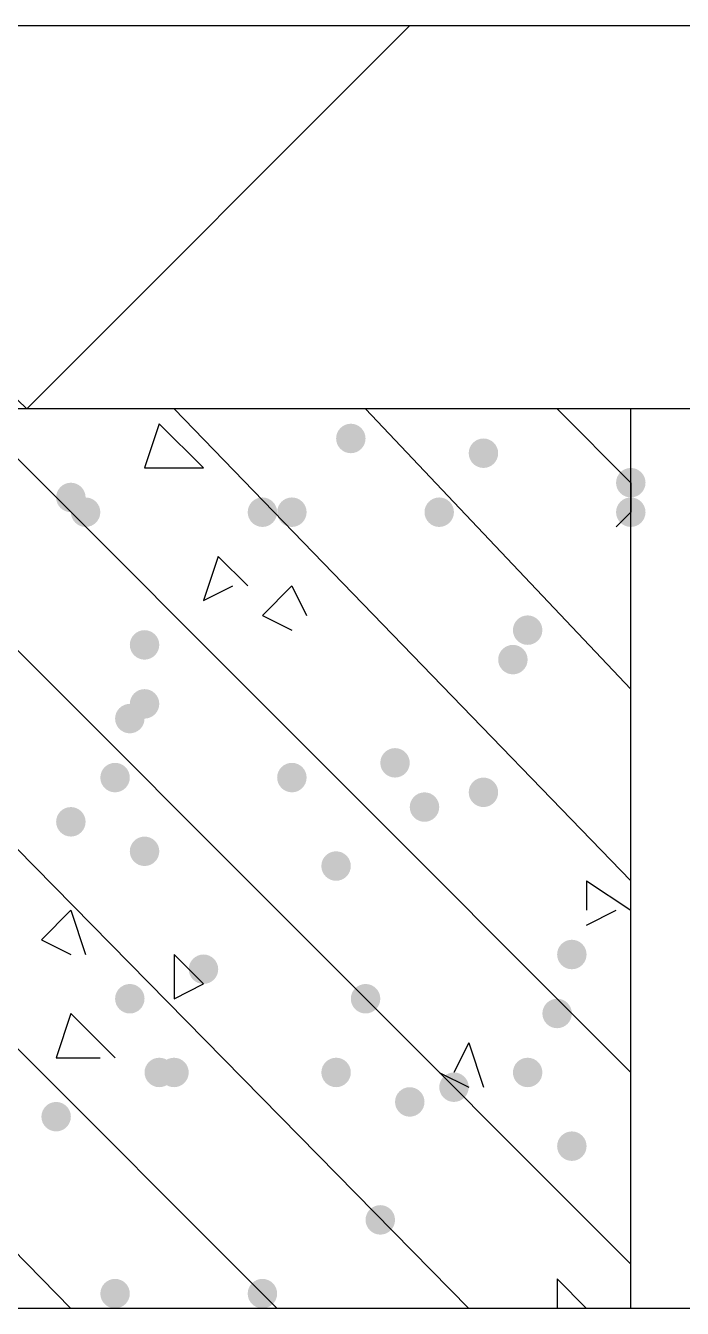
# Model space of a CAD drawing. Header units: inches. Extents: x 11 to 286, y 6 to 196.
# Drawn here: x 109.824 to 111.711, y 51.153 to 54.836 of the extents above; entities that cross this region are included whole.
import ezdxf

# ---------------------------------------------------------------- set-up
doc = ezdxf.new("R2010")
doc.units = ezdxf.units.IN
doc.header["$MEASUREMENT"] = 0
doc.layers.add('PDF_几何图形', color=7, linetype='Continuous')
doc.layers.add('PDF_实体填充', color=7, linetype='Continuous', true_color=0xffffff)

msp = doc.modelspace()

# ---------------------------------------------------------------- hatches: boundary and pattern name
at = {"layer": 'PDF_实体填充', "transparency": 33554559}
h = msp.add_hatch(color=7, dxfattribs=at)
edge = h.paths.add_edge_path(flags=0)
edge.add_spline(control_points=[(110.8004, 53.6504), (110.8004, 53.6272), (110.7814, 53.6081), (110.7581, 53.6081)], knot_values=[0, 0, 0, 0, 1, 1, 1, 1], degree=3, periodic=0)
edge.add_spline(control_points=[(110.7581, 53.6081), (110.7348, 53.6081), (110.7158, 53.6272), (110.7158, 53.6504)], knot_values=[0, 0, 0, 0, 1, 1, 1, 1], degree=3, periodic=0)
edge.add_line((110.7158, 53.6504), (110.7158, 53.6504))
edge.add_spline(control_points=[(110.7158, 53.6504), (110.7158, 53.6737), (110.7348, 53.6928), (110.7581, 53.6928)], knot_values=[0, 0, 0, 0, 1, 1, 1, 1], degree=3, periodic=0)
edge.add_spline(control_points=[(110.7581, 53.6928), (110.7814, 53.6928), (110.8004, 53.6737), (110.8004, 53.6504)], knot_values=[0, 0, 0, 0, 1, 1, 1, 1], degree=3, periodic=0)
edge.add_line((110.8004, 53.6504), (110.8004, 53.6504))
edge.add_line((110.8004, 53.6504), (110.8004, 53.6504))
h = msp.add_hatch(color=7, dxfattribs=at)
edge = h.paths.add_edge_path(flags=0)
edge.add_spline(control_points=[(111.1814, 53.6081), (111.1814, 53.5848), (111.1624, 53.5658), (111.1391, 53.5658)], knot_values=[0, 0, 0, 0, 1, 1, 1, 1], degree=3, periodic=0)
edge.add_spline(control_points=[(111.1391, 53.5658), (111.1158, 53.5658), (111.0968, 53.5848), (111.0968, 53.6081)], knot_values=[0, 0, 0, 0, 1, 1, 1, 1], degree=3, periodic=0)
edge.add_line((111.0968, 53.6081), (111.0968, 53.6081))
edge.add_spline(control_points=[(111.0968, 53.6081), (111.0968, 53.6314), (111.1158, 53.6504), (111.1391, 53.6504)], knot_values=[0, 0, 0, 0, 1, 1, 1, 1], degree=3, periodic=0)
edge.add_spline(control_points=[(111.1391, 53.6504), (111.1624, 53.6504), (111.1814, 53.6314), (111.1814, 53.6081)], knot_values=[0, 0, 0, 0, 1, 1, 1, 1], degree=3, periodic=0)
edge.add_line((111.1814, 53.6081), (111.1814, 53.6081))
edge.add_line((111.1814, 53.6081), (111.1814, 53.6081))
h = msp.add_hatch(color=7, dxfattribs=at)
edge = h.paths.add_edge_path(flags=0)
edge.add_spline(control_points=[(111.6048, 53.5234), (111.6048, 53.5002), (111.5857, 53.4811), (111.5624, 53.4811)], knot_values=[0, 0, 0, 0, 1, 1, 1, 1], degree=3, periodic=0)
edge.add_spline(control_points=[(111.5624, 53.4811), (111.5392, 53.4811), (111.5201, 53.5002), (111.5201, 53.5234)], knot_values=[0, 0, 0, 0, 1, 1, 1, 1], degree=3, periodic=0)
edge.add_line((111.5201, 53.5234), (111.5201, 53.5234))
edge.add_spline(control_points=[(111.5201, 53.5234), (111.5201, 53.5467), (111.5392, 53.5658), (111.5624, 53.5658)], knot_values=[0, 0, 0, 0, 1, 1, 1, 1], degree=3, periodic=0)
edge.add_spline(control_points=[(111.5624, 53.5658), (111.5857, 53.5658), (111.6048, 53.5467), (111.6048, 53.5234)], knot_values=[0, 0, 0, 0, 1, 1, 1, 1], degree=3, periodic=0)
edge.add_line((111.6048, 53.5234), (111.6048, 53.5234))
edge.add_line((111.6048, 53.5234), (111.6048, 53.5234))
h = msp.add_hatch(color=7, dxfattribs=at)
edge = h.paths.add_edge_path(flags=0)
edge.add_spline(control_points=[(109.9961, 53.4811), (109.9961, 53.4578), (109.9771, 53.4388), (109.9538, 53.4388)], knot_values=[0, 0, 0, 0, 1, 1, 1, 1], degree=3, periodic=0)
edge.add_spline(control_points=[(109.9538, 53.4388), (109.9305, 53.4388), (109.9114, 53.4578), (109.9114, 53.4811)], knot_values=[0, 0, 0, 0, 1, 1, 1, 1], degree=3, periodic=0)
edge.add_line((109.9114, 53.4811), (109.9114, 53.4811))
edge.add_spline(control_points=[(109.9114, 53.4811), (109.9114, 53.5044), (109.9305, 53.5234), (109.9538, 53.5234)], knot_values=[0, 0, 0, 0, 1, 1, 1, 1], degree=3, periodic=0)
edge.add_spline(control_points=[(109.9538, 53.5234), (109.9771, 53.5234), (109.9961, 53.5044), (109.9961, 53.4811)], knot_values=[0, 0, 0, 0, 1, 1, 1, 1], degree=3, periodic=0)
edge.add_line((109.9961, 53.4811), (109.9961, 53.4811))
edge.add_line((109.9961, 53.4811), (109.9961, 53.4811))
h = msp.add_hatch(color=7, dxfattribs=at)
edge = h.paths.add_edge_path(flags=0)
edge.add_spline(control_points=[(110.0384, 53.4388), (110.0384, 53.4155), (110.0194, 53.3964), (109.9961, 53.3964)], knot_values=[0, 0, 0, 0, 1, 1, 1, 1], degree=3, periodic=0)
edge.add_spline(control_points=[(109.9961, 53.3964), (109.9728, 53.3964), (109.9538, 53.4155), (109.9538, 53.4388)], knot_values=[0, 0, 0, 0, 1, 1, 1, 1], degree=3, periodic=0)
edge.add_line((109.9538, 53.4388), (109.9538, 53.4388))
edge.add_spline(control_points=[(109.9538, 53.4388), (109.9538, 53.4621), (109.9728, 53.4811), (109.9961, 53.4811)], knot_values=[0, 0, 0, 0, 1, 1, 1, 1], degree=3, periodic=0)
edge.add_spline(control_points=[(109.9961, 53.4811), (110.0194, 53.4811), (110.0384, 53.4621), (110.0384, 53.4388)], knot_values=[0, 0, 0, 0, 1, 1, 1, 1], degree=3, periodic=0)
edge.add_line((110.0384, 53.4388), (110.0384, 53.4388))
edge.add_line((110.0384, 53.4388), (110.0384, 53.4388))
h = msp.add_hatch(color=7, dxfattribs=at)
edge = h.paths.add_edge_path(flags=0)
edge.add_spline(control_points=[(110.5464, 53.4388), (110.5464, 53.4155), (110.5274, 53.3964), (110.5041, 53.3964)], knot_values=[0, 0, 0, 0, 1, 1, 1, 1], degree=3, periodic=0)
edge.add_spline(control_points=[(110.5041, 53.3964), (110.4808, 53.3964), (110.4618, 53.4155), (110.4618, 53.4388)], knot_values=[0, 0, 0, 0, 1, 1, 1, 1], degree=3, periodic=0)
edge.add_line((110.4618, 53.4388), (110.4618, 53.4388))
edge.add_spline(control_points=[(110.4618, 53.4388), (110.4618, 53.4621), (110.4808, 53.4811), (110.5041, 53.4811)], knot_values=[0, 0, 0, 0, 1, 1, 1, 1], degree=3, periodic=0)
edge.add_spline(control_points=[(110.5041, 53.4811), (110.5274, 53.4811), (110.5464, 53.4621), (110.5464, 53.4388)], knot_values=[0, 0, 0, 0, 1, 1, 1, 1], degree=3, periodic=0)
edge.add_line((110.5464, 53.4388), (110.5464, 53.4388))
edge.add_line((110.5464, 53.4388), (110.5464, 53.4388))
h = msp.add_hatch(color=7, dxfattribs=at)
edge = h.paths.add_edge_path(flags=0)
edge.add_spline(control_points=[(110.6311, 53.4388), (110.6311, 53.4155), (110.6121, 53.3964), (110.5888, 53.3964)], knot_values=[0, 0, 0, 0, 1, 1, 1, 1], degree=3, periodic=0)
edge.add_spline(control_points=[(110.5888, 53.3964), (110.5655, 53.3964), (110.5464, 53.4155), (110.5464, 53.4388)], knot_values=[0, 0, 0, 0, 1, 1, 1, 1], degree=3, periodic=0)
edge.add_line((110.5464, 53.4388), (110.5464, 53.4388))
edge.add_spline(control_points=[(110.5464, 53.4388), (110.5464, 53.4621), (110.5655, 53.4811), (110.5888, 53.4811)], knot_values=[0, 0, 0, 0, 1, 1, 1, 1], degree=3, periodic=0)
edge.add_spline(control_points=[(110.5888, 53.4811), (110.6121, 53.4811), (110.6311, 53.4621), (110.6311, 53.4388)], knot_values=[0, 0, 0, 0, 1, 1, 1, 1], degree=3, periodic=0)
edge.add_line((110.6311, 53.4388), (110.6311, 53.4388))
edge.add_line((110.6311, 53.4388), (110.6311, 53.4388))
h = msp.add_hatch(color=7, dxfattribs=at)
edge = h.paths.add_edge_path(flags=0)
edge.add_spline(control_points=[(111.0544, 53.4388), (111.0544, 53.4155), (111.0354, 53.3964), (111.0121, 53.3964)], knot_values=[0, 0, 0, 0, 1, 1, 1, 1], degree=3, periodic=0)
edge.add_spline(control_points=[(111.0121, 53.3964), (110.9888, 53.3964), (110.9698, 53.4155), (110.9698, 53.4388)], knot_values=[0, 0, 0, 0, 1, 1, 1, 1], degree=3, periodic=0)
edge.add_line((110.9698, 53.4388), (110.9698, 53.4388))
edge.add_spline(control_points=[(110.9698, 53.4388), (110.9698, 53.4621), (110.9888, 53.4811), (111.0121, 53.4811)], knot_values=[0, 0, 0, 0, 1, 1, 1, 1], degree=3, periodic=0)
edge.add_spline(control_points=[(111.0121, 53.4811), (111.0354, 53.4811), (111.0544, 53.4621), (111.0544, 53.4388)], knot_values=[0, 0, 0, 0, 1, 1, 1, 1], degree=3, periodic=0)
edge.add_line((111.0544, 53.4388), (111.0544, 53.4388))
edge.add_line((111.0544, 53.4388), (111.0544, 53.4388))
h = msp.add_hatch(color=7, dxfattribs=at)
edge = h.paths.add_edge_path(flags=0)
edge.add_spline(control_points=[(111.0544, 53.4388), (111.0544, 53.4155), (111.0354, 53.3964), (111.0121, 53.3964)], knot_values=[0, 0, 0, 0, 1, 1, 1, 1], degree=3, periodic=0)
edge.add_spline(control_points=[(111.0121, 53.3964), (110.9888, 53.3964), (110.9698, 53.4155), (110.9698, 53.4388)], knot_values=[0, 0, 0, 0, 1, 1, 1, 1], degree=3, periodic=0)
edge.add_line((110.9698, 53.4388), (110.9698, 53.4388))
edge.add_spline(control_points=[(110.9698, 53.4388), (110.9698, 53.4621), (110.9888, 53.4811), (111.0121, 53.4811)], knot_values=[0, 0, 0, 0, 1, 1, 1, 1], degree=3, periodic=0)
edge.add_spline(control_points=[(111.0121, 53.4811), (111.0354, 53.4811), (111.0544, 53.4621), (111.0544, 53.4388)], knot_values=[0, 0, 0, 0, 1, 1, 1, 1], degree=3, periodic=0)
edge.add_line((111.0544, 53.4388), (111.0544, 53.4388))
edge.add_line((111.0544, 53.4388), (111.0544, 53.4388))
h = msp.add_hatch(color=7, dxfattribs=at)
edge = h.paths.add_edge_path(flags=0)
edge.add_spline(control_points=[(111.6048, 53.4388), (111.6048, 53.4155), (111.5857, 53.3964), (111.5624, 53.3964)], knot_values=[0, 0, 0, 0, 1, 1, 1, 1], degree=3, periodic=0)
edge.add_spline(control_points=[(111.5624, 53.3964), (111.5392, 53.3964), (111.5201, 53.4155), (111.5201, 53.4388)], knot_values=[0, 0, 0, 0, 1, 1, 1, 1], degree=3, periodic=0)
edge.add_line((111.5201, 53.4388), (111.5201, 53.4388))
edge.add_spline(control_points=[(111.5201, 53.4388), (111.5201, 53.4621), (111.5392, 53.4811), (111.5624, 53.4811)], knot_values=[0, 0, 0, 0, 1, 1, 1, 1], degree=3, periodic=0)
edge.add_spline(control_points=[(111.5624, 53.4811), (111.5857, 53.4811), (111.6048, 53.4621), (111.6048, 53.4388)], knot_values=[0, 0, 0, 0, 1, 1, 1, 1], degree=3, periodic=0)
edge.add_line((111.6048, 53.4388), (111.6048, 53.4388))
edge.add_line((111.6048, 53.4388), (111.6048, 53.4388))
h = msp.add_hatch(color=7, dxfattribs=at)
edge = h.paths.add_edge_path(flags=0)
edge.add_spline(control_points=[(111.3084, 53.1001), (111.3084, 53.0768), (111.2894, 53.0578), (111.2661, 53.0578)], knot_values=[0, 0, 0, 0, 1, 1, 1, 1], degree=3, periodic=0)
edge.add_spline(control_points=[(111.2661, 53.0578), (111.2428, 53.0578), (111.2238, 53.0768), (111.2238, 53.1001)], knot_values=[0, 0, 0, 0, 1, 1, 1, 1], degree=3, periodic=0)
edge.add_line((111.2238, 53.1001), (111.2238, 53.1001))
edge.add_spline(control_points=[(111.2238, 53.1001), (111.2238, 53.1234), (111.2428, 53.1424), (111.2661, 53.1424)], knot_values=[0, 0, 0, 0, 1, 1, 1, 1], degree=3, periodic=0)
edge.add_spline(control_points=[(111.2661, 53.1424), (111.2894, 53.1424), (111.3084, 53.1234), (111.3084, 53.1001)], knot_values=[0, 0, 0, 0, 1, 1, 1, 1], degree=3, periodic=0)
edge.add_line((111.3084, 53.1001), (111.3084, 53.1001))
edge.add_line((111.3084, 53.1001), (111.3084, 53.1001))
h = msp.add_hatch(color=7, dxfattribs=at)
edge = h.paths.add_edge_path(flags=0)
edge.add_spline(control_points=[(110.2078, 53.0578), (110.2078, 53.0345), (110.1887, 53.0154), (110.1654, 53.0154)], knot_values=[0, 0, 0, 0, 1, 1, 1, 1], degree=3, periodic=0)
edge.add_spline(control_points=[(110.1654, 53.0154), (110.1422, 53.0154), (110.1231, 53.0345), (110.1231, 53.0578)], knot_values=[0, 0, 0, 0, 1, 1, 1, 1], degree=3, periodic=0)
edge.add_line((110.1231, 53.0578), (110.1231, 53.0578))
edge.add_spline(control_points=[(110.1231, 53.0578), (110.1231, 53.0811), (110.1422, 53.1001), (110.1654, 53.1001)], knot_values=[0, 0, 0, 0, 1, 1, 1, 1], degree=3, periodic=0)
edge.add_spline(control_points=[(110.1654, 53.1001), (110.1887, 53.1001), (110.2078, 53.0811), (110.2078, 53.0578)], knot_values=[0, 0, 0, 0, 1, 1, 1, 1], degree=3, periodic=0)
edge.add_line((110.2078, 53.0578), (110.2078, 53.0578))
edge.add_line((110.2078, 53.0578), (110.2078, 53.0578))
h = msp.add_hatch(color=7, dxfattribs=at)
edge = h.paths.add_edge_path(flags=0)
edge.add_spline(control_points=[(111.2661, 53.0154), (111.2661, 52.9922), (111.2471, 52.9731), (111.2238, 52.9731)], knot_values=[0, 0, 0, 0, 1, 1, 1, 1], degree=3, periodic=0)
edge.add_spline(control_points=[(111.2238, 52.9731), (111.2005, 52.9731), (111.1814, 52.9922), (111.1814, 53.0154)], knot_values=[0, 0, 0, 0, 1, 1, 1, 1], degree=3, periodic=0)
edge.add_line((111.1814, 53.0154), (111.1814, 53.0154))
edge.add_spline(control_points=[(111.1814, 53.0154), (111.1814, 53.0387), (111.2005, 53.0578), (111.2238, 53.0578)], knot_values=[0, 0, 0, 0, 1, 1, 1, 1], degree=3, periodic=0)
edge.add_spline(control_points=[(111.2238, 53.0578), (111.2471, 53.0578), (111.2661, 53.0387), (111.2661, 53.0154)], knot_values=[0, 0, 0, 0, 1, 1, 1, 1], degree=3, periodic=0)
edge.add_line((111.2661, 53.0154), (111.2661, 53.0154))
edge.add_line((111.2661, 53.0154), (111.2661, 53.0154))
h = msp.add_hatch(color=7, dxfattribs=at)
edge = h.paths.add_edge_path(flags=0)
edge.add_spline(control_points=[(110.2078, 52.8884), (110.2078, 52.8652), (110.1887, 52.8461), (110.1654, 52.8461)], knot_values=[0, 0, 0, 0, 1, 1, 1, 1], degree=3, periodic=0)
edge.add_spline(control_points=[(110.1654, 52.8461), (110.1422, 52.8461), (110.1231, 52.8652), (110.1231, 52.8884)], knot_values=[0, 0, 0, 0, 1, 1, 1, 1], degree=3, periodic=0)
edge.add_line((110.1231, 52.8884), (110.1231, 52.8884))
edge.add_spline(control_points=[(110.1231, 52.8884), (110.1231, 52.9117), (110.1422, 52.9308), (110.1654, 52.9308)], knot_values=[0, 0, 0, 0, 1, 1, 1, 1], degree=3, periodic=0)
edge.add_spline(control_points=[(110.1654, 52.9308), (110.1887, 52.9308), (110.2078, 52.9117), (110.2078, 52.8884)], knot_values=[0, 0, 0, 0, 1, 1, 1, 1], degree=3, periodic=0)
edge.add_line((110.2078, 52.8884), (110.2078, 52.8884))
edge.add_line((110.2078, 52.8884), (110.2078, 52.8884))
h = msp.add_hatch(color=7, dxfattribs=at)
edge = h.paths.add_edge_path(flags=0)
edge.add_spline(control_points=[(110.1654, 52.8461), (110.1654, 52.8228), (110.1464, 52.8038), (110.1231, 52.8038)], knot_values=[0, 0, 0, 0, 1, 1, 1, 1], degree=3, periodic=0)
edge.add_spline(control_points=[(110.1231, 52.8038), (110.0998, 52.8038), (110.0808, 52.8228), (110.0808, 52.8461)], knot_values=[0, 0, 0, 0, 1, 1, 1, 1], degree=3, periodic=0)
edge.add_line((110.0808, 52.8461), (110.0808, 52.8461))
edge.add_spline(control_points=[(110.0808, 52.8461), (110.0808, 52.8694), (110.0998, 52.8884), (110.1231, 52.8884)], knot_values=[0, 0, 0, 0, 1, 1, 1, 1], degree=3, periodic=0)
edge.add_spline(control_points=[(110.1231, 52.8884), (110.1464, 52.8884), (110.1654, 52.8694), (110.1654, 52.8461)], knot_values=[0, 0, 0, 0, 1, 1, 1, 1], degree=3, periodic=0)
edge.add_line((110.1654, 52.8461), (110.1654, 52.8461))
edge.add_line((110.1654, 52.8461), (110.1654, 52.8461))
h = msp.add_hatch(color=7, dxfattribs=at)
edge = h.paths.add_edge_path(flags=0)
edge.add_spline(control_points=[(110.9274, 52.7191), (110.9274, 52.6958), (110.9084, 52.6768), (110.8851, 52.6768)], knot_values=[0, 0, 0, 0, 1, 1, 1, 1], degree=3, periodic=0)
edge.add_spline(control_points=[(110.8851, 52.6768), (110.8618, 52.6768), (110.8428, 52.6958), (110.8428, 52.7191)], knot_values=[0, 0, 0, 0, 1, 1, 1, 1], degree=3, periodic=0)
edge.add_line((110.8428, 52.7191), (110.8428, 52.7191))
edge.add_spline(control_points=[(110.8428, 52.7191), (110.8428, 52.7424), (110.8618, 52.7614), (110.8851, 52.7614)], knot_values=[0, 0, 0, 0, 1, 1, 1, 1], degree=3, periodic=0)
edge.add_spline(control_points=[(110.8851, 52.7614), (110.9084, 52.7614), (110.9274, 52.7424), (110.9274, 52.7191)], knot_values=[0, 0, 0, 0, 1, 1, 1, 1], degree=3, periodic=0)
edge.add_line((110.9274, 52.7191), (110.9274, 52.7191))
edge.add_line((110.9274, 52.7191), (110.9274, 52.7191))
h = msp.add_hatch(color=7, dxfattribs=at)
edge = h.paths.add_edge_path(flags=0)
edge.add_spline(control_points=[(110.1231, 52.6768), (110.1231, 52.6535), (110.1041, 52.6344), (110.0808, 52.6344)], knot_values=[0, 0, 0, 0, 1, 1, 1, 1], degree=3, periodic=0)
edge.add_spline(control_points=[(110.0808, 52.6344), (110.0575, 52.6344), (110.0384, 52.6535), (110.0384, 52.6768)], knot_values=[0, 0, 0, 0, 1, 1, 1, 1], degree=3, periodic=0)
edge.add_line((110.0384, 52.6768), (110.0384, 52.6768))
edge.add_spline(control_points=[(110.0384, 52.6768), (110.0384, 52.7001), (110.0575, 52.7191), (110.0808, 52.7191)], knot_values=[0, 0, 0, 0, 1, 1, 1, 1], degree=3, periodic=0)
edge.add_spline(control_points=[(110.0808, 52.7191), (110.1041, 52.7191), (110.1231, 52.7001), (110.1231, 52.6768)], knot_values=[0, 0, 0, 0, 1, 1, 1, 1], degree=3, periodic=0)
edge.add_line((110.1231, 52.6768), (110.1231, 52.6768))
edge.add_line((110.1231, 52.6768), (110.1231, 52.6768))
h = msp.add_hatch(color=7, dxfattribs=at)
edge = h.paths.add_edge_path(flags=0)
edge.add_spline(control_points=[(110.6311, 52.6768), (110.6311, 52.6535), (110.6121, 52.6344), (110.5888, 52.6344)], knot_values=[0, 0, 0, 0, 1, 1, 1, 1], degree=3, periodic=0)
edge.add_spline(control_points=[(110.5888, 52.6344), (110.5655, 52.6344), (110.5464, 52.6535), (110.5464, 52.6768)], knot_values=[0, 0, 0, 0, 1, 1, 1, 1], degree=3, periodic=0)
edge.add_line((110.5464, 52.6768), (110.5464, 52.6768))
edge.add_spline(control_points=[(110.5464, 52.6768), (110.5464, 52.7001), (110.5655, 52.7191), (110.5888, 52.7191)], knot_values=[0, 0, 0, 0, 1, 1, 1, 1], degree=3, periodic=0)
edge.add_spline(control_points=[(110.5888, 52.7191), (110.6121, 52.7191), (110.6311, 52.7001), (110.6311, 52.6768)], knot_values=[0, 0, 0, 0, 1, 1, 1, 1], degree=3, periodic=0)
edge.add_line((110.6311, 52.6768), (110.6311, 52.6768))
edge.add_line((110.6311, 52.6768), (110.6311, 52.6768))
h = msp.add_hatch(color=7, dxfattribs=at)
edge = h.paths.add_edge_path(flags=0)
edge.add_spline(control_points=[(111.1814, 52.6344), (111.1814, 52.6112), (111.1624, 52.5921), (111.1391, 52.5921)], knot_values=[0, 0, 0, 0, 1, 1, 1, 1], degree=3, periodic=0)
edge.add_spline(control_points=[(111.1391, 52.5921), (111.1158, 52.5921), (111.0968, 52.6112), (111.0968, 52.6344)], knot_values=[0, 0, 0, 0, 1, 1, 1, 1], degree=3, periodic=0)
edge.add_line((111.0968, 52.6344), (111.0968, 52.6344))
edge.add_spline(control_points=[(111.0968, 52.6344), (111.0968, 52.6577), (111.1158, 52.6768), (111.1391, 52.6768)], knot_values=[0, 0, 0, 0, 1, 1, 1, 1], degree=3, periodic=0)
edge.add_spline(control_points=[(111.1391, 52.6768), (111.1624, 52.6768), (111.1814, 52.6577), (111.1814, 52.6344)], knot_values=[0, 0, 0, 0, 1, 1, 1, 1], degree=3, periodic=0)
edge.add_line((111.1814, 52.6344), (111.1814, 52.6344))
edge.add_line((111.1814, 52.6344), (111.1814, 52.6344))
h = msp.add_hatch(color=7, dxfattribs=at)
edge = h.paths.add_edge_path(flags=0)
edge.add_spline(control_points=[(111.0121, 52.5921), (111.0121, 52.5688), (110.9931, 52.5498), (110.9698, 52.5498)], knot_values=[0, 0, 0, 0, 1, 1, 1, 1], degree=3, periodic=0)
edge.add_spline(control_points=[(110.9698, 52.5498), (110.9465, 52.5498), (110.9274, 52.5688), (110.9274, 52.5921)], knot_values=[0, 0, 0, 0, 1, 1, 1, 1], degree=3, periodic=0)
edge.add_line((110.9274, 52.5921), (110.9274, 52.5921))
edge.add_spline(control_points=[(110.9274, 52.5921), (110.9274, 52.6154), (110.9465, 52.6344), (110.9698, 52.6344)], knot_values=[0, 0, 0, 0, 1, 1, 1, 1], degree=3, periodic=0)
edge.add_spline(control_points=[(110.9698, 52.6344), (110.9931, 52.6344), (111.0121, 52.6154), (111.0121, 52.5921)], knot_values=[0, 0, 0, 0, 1, 1, 1, 1], degree=3, periodic=0)
edge.add_line((111.0121, 52.5921), (111.0121, 52.5921))
edge.add_line((111.0121, 52.5921), (111.0121, 52.5921))
h = msp.add_hatch(color=7, dxfattribs=at)
edge = h.paths.add_edge_path(flags=0)
edge.add_spline(control_points=[(109.9961, 52.5498), (109.9961, 52.5265), (109.9771, 52.5074), (109.9538, 52.5074)], knot_values=[0, 0, 0, 0, 1, 1, 1, 1], degree=3, periodic=0)
edge.add_spline(control_points=[(109.9538, 52.5074), (109.9305, 52.5074), (109.9114, 52.5265), (109.9114, 52.5498)], knot_values=[0, 0, 0, 0, 1, 1, 1, 1], degree=3, periodic=0)
edge.add_line((109.9114, 52.5498), (109.9114, 52.5498))
edge.add_spline(control_points=[(109.9114, 52.5498), (109.9114, 52.5731), (109.9305, 52.5921), (109.9538, 52.5921)], knot_values=[0, 0, 0, 0, 1, 1, 1, 1], degree=3, periodic=0)
edge.add_spline(control_points=[(109.9538, 52.5921), (109.9771, 52.5921), (109.9961, 52.5731), (109.9961, 52.5498)], knot_values=[0, 0, 0, 0, 1, 1, 1, 1], degree=3, periodic=0)
edge.add_line((109.9961, 52.5498), (109.9961, 52.5498))
edge.add_line((109.9961, 52.5498), (109.9961, 52.5498))
h = msp.add_hatch(color=7, dxfattribs=at)
edge = h.paths.add_edge_path(flags=0)
edge.add_spline(control_points=[(110.2078, 52.4651), (110.2078, 52.4418), (110.1887, 52.4228), (110.1654, 52.4228)], knot_values=[0, 0, 0, 0, 1, 1, 1, 1], degree=3, periodic=0)
edge.add_spline(control_points=[(110.1654, 52.4228), (110.1422, 52.4228), (110.1231, 52.4418), (110.1231, 52.4651)], knot_values=[0, 0, 0, 0, 1, 1, 1, 1], degree=3, periodic=0)
edge.add_line((110.1231, 52.4651), (110.1231, 52.4651))
edge.add_spline(control_points=[(110.1231, 52.4651), (110.1231, 52.4884), (110.1422, 52.5074), (110.1654, 52.5074)], knot_values=[0, 0, 0, 0, 1, 1, 1, 1], degree=3, periodic=0)
edge.add_spline(control_points=[(110.1654, 52.5074), (110.1887, 52.5074), (110.2078, 52.4884), (110.2078, 52.4651)], knot_values=[0, 0, 0, 0, 1, 1, 1, 1], degree=3, periodic=0)
edge.add_line((110.2078, 52.4651), (110.2078, 52.4651))
edge.add_line((110.2078, 52.4651), (110.2078, 52.4651))
h = msp.add_hatch(color=7, dxfattribs=at)
edge = h.paths.add_edge_path(flags=0)
edge.add_spline(control_points=[(110.7581, 52.4228), (110.7581, 52.3995), (110.7391, 52.3804), (110.7158, 52.3804)], knot_values=[0, 0, 0, 0, 1, 1, 1, 1], degree=3, periodic=0)
edge.add_spline(control_points=[(110.7158, 52.3804), (110.6925, 52.3804), (110.6734, 52.3995), (110.6734, 52.4228)], knot_values=[0, 0, 0, 0, 1, 1, 1, 1], degree=3, periodic=0)
edge.add_line((110.6734, 52.4228), (110.6734, 52.4228))
edge.add_spline(control_points=[(110.6734, 52.4228), (110.6734, 52.4461), (110.6925, 52.4651), (110.7158, 52.4651)], knot_values=[0, 0, 0, 0, 1, 1, 1, 1], degree=3, periodic=0)
edge.add_spline(control_points=[(110.7158, 52.4651), (110.7391, 52.4651), (110.7581, 52.4461), (110.7581, 52.4228)], knot_values=[0, 0, 0, 0, 1, 1, 1, 1], degree=3, periodic=0)
edge.add_line((110.7581, 52.4228), (110.7581, 52.4228))
edge.add_line((110.7581, 52.4228), (110.7581, 52.4228))
h = msp.add_hatch(color=7, dxfattribs=at)
edge = h.paths.add_edge_path(flags=0)
edge.add_spline(control_points=[(111.4354, 52.1688), (111.4354, 52.1455), (111.4164, 52.1264), (111.3931, 52.1264)], knot_values=[0, 0, 0, 0, 1, 1, 1, 1], degree=3, periodic=0)
edge.add_spline(control_points=[(111.3931, 52.1264), (111.3698, 52.1264), (111.3508, 52.1455), (111.3508, 52.1688)], knot_values=[0, 0, 0, 0, 1, 1, 1, 1], degree=3, periodic=0)
edge.add_line((111.3508, 52.1688), (111.3508, 52.1688))
edge.add_spline(control_points=[(111.3508, 52.1688), (111.3508, 52.1921), (111.3698, 52.2111), (111.3931, 52.2111)], knot_values=[0, 0, 0, 0, 1, 1, 1, 1], degree=3, periodic=0)
edge.add_spline(control_points=[(111.3931, 52.2111), (111.4164, 52.2111), (111.4354, 52.1921), (111.4354, 52.1688)], knot_values=[0, 0, 0, 0, 1, 1, 1, 1], degree=3, periodic=0)
edge.add_line((111.4354, 52.1688), (111.4354, 52.1688))
edge.add_line((111.4354, 52.1688), (111.4354, 52.1688))
h = msp.add_hatch(color=7, dxfattribs=at)
edge = h.paths.add_edge_path(flags=0)
edge.add_spline(control_points=[(110.3771, 52.1264), (110.3771, 52.1032), (110.3581, 52.0841), (110.3348, 52.0841)], knot_values=[0, 0, 0, 0, 1, 1, 1, 1], degree=3, periodic=0)
edge.add_spline(control_points=[(110.3348, 52.0841), (110.3115, 52.0841), (110.2924, 52.1032), (110.2924, 52.1264)], knot_values=[0, 0, 0, 0, 1, 1, 1, 1], degree=3, periodic=0)
edge.add_line((110.2924, 52.1264), (110.2924, 52.1264))
edge.add_spline(control_points=[(110.2924, 52.1264), (110.2924, 52.1497), (110.3115, 52.1688), (110.3348, 52.1688)], knot_values=[0, 0, 0, 0, 1, 1, 1, 1], degree=3, periodic=0)
edge.add_spline(control_points=[(110.3348, 52.1688), (110.3581, 52.1688), (110.3771, 52.1497), (110.3771, 52.1264)], knot_values=[0, 0, 0, 0, 1, 1, 1, 1], degree=3, periodic=0)
edge.add_line((110.3771, 52.1264), (110.3771, 52.1264))
edge.add_line((110.3771, 52.1264), (110.3771, 52.1264))
h = msp.add_hatch(color=7, dxfattribs=at)
edge = h.paths.add_edge_path(flags=0)
edge.add_spline(control_points=[(110.1654, 52.0418), (110.1654, 52.0185), (110.1464, 51.9994), (110.1231, 51.9994)], knot_values=[0, 0, 0, 0, 1, 1, 1, 1], degree=3, periodic=0)
edge.add_spline(control_points=[(110.1231, 51.9994), (110.0998, 51.9994), (110.0808, 52.0185), (110.0808, 52.0418)], knot_values=[0, 0, 0, 0, 1, 1, 1, 1], degree=3, periodic=0)
edge.add_line((110.0808, 52.0418), (110.0808, 52.0418))
edge.add_spline(control_points=[(110.0808, 52.0418), (110.0808, 52.0651), (110.0998, 52.0841), (110.1231, 52.0841)], knot_values=[0, 0, 0, 0, 1, 1, 1, 1], degree=3, periodic=0)
edge.add_spline(control_points=[(110.1231, 52.0841), (110.1464, 52.0841), (110.1654, 52.0651), (110.1654, 52.0418)], knot_values=[0, 0, 0, 0, 1, 1, 1, 1], degree=3, periodic=0)
edge.add_line((110.1654, 52.0418), (110.1654, 52.0418))
edge.add_line((110.1654, 52.0418), (110.1654, 52.0418))
h = msp.add_hatch(color=7, dxfattribs=at)
edge = h.paths.add_edge_path(flags=0)
edge.add_spline(control_points=[(110.8428, 52.0418), (110.8428, 52.0185), (110.8237, 51.9994), (110.8004, 51.9994)], knot_values=[0, 0, 0, 0, 1, 1, 1, 1], degree=3, periodic=0)
edge.add_spline(control_points=[(110.8004, 51.9994), (110.7772, 51.9994), (110.7581, 52.0185), (110.7581, 52.0418)], knot_values=[0, 0, 0, 0, 1, 1, 1, 1], degree=3, periodic=0)
edge.add_line((110.7581, 52.0418), (110.7581, 52.0418))
edge.add_spline(control_points=[(110.7581, 52.0418), (110.7581, 52.0651), (110.7772, 52.0841), (110.8004, 52.0841)], knot_values=[0, 0, 0, 0, 1, 1, 1, 1], degree=3, periodic=0)
edge.add_spline(control_points=[(110.8004, 52.0841), (110.8237, 52.0841), (110.8428, 52.0651), (110.8428, 52.0418)], knot_values=[0, 0, 0, 0, 1, 1, 1, 1], degree=3, periodic=0)
edge.add_line((110.8428, 52.0418), (110.8428, 52.0418))
edge.add_line((110.8428, 52.0418), (110.8428, 52.0418))
h = msp.add_hatch(color=7, dxfattribs=at)
edge = h.paths.add_edge_path(flags=0)
edge.add_spline(control_points=[(111.3931, 51.9994), (111.3931, 51.9762), (111.3741, 51.9571), (111.3508, 51.9571)], knot_values=[0, 0, 0, 0, 1, 1, 1, 1], degree=3, periodic=0)
edge.add_spline(control_points=[(111.3508, 51.9571), (111.3275, 51.9571), (111.3084, 51.9762), (111.3084, 51.9994)], knot_values=[0, 0, 0, 0, 1, 1, 1, 1], degree=3, periodic=0)
edge.add_line((111.3084, 51.9994), (111.3084, 51.9994))
edge.add_spline(control_points=[(111.3084, 51.9994), (111.3084, 52.0227), (111.3275, 52.0418), (111.3508, 52.0418)], knot_values=[0, 0, 0, 0, 1, 1, 1, 1], degree=3, periodic=0)
edge.add_spline(control_points=[(111.3508, 52.0418), (111.3741, 52.0418), (111.3931, 52.0227), (111.3931, 51.9994)], knot_values=[0, 0, 0, 0, 1, 1, 1, 1], degree=3, periodic=0)
edge.add_line((111.3931, 51.9994), (111.3931, 51.9994))
edge.add_line((111.3931, 51.9994), (111.3931, 51.9994))
h = msp.add_hatch(color=7, dxfattribs=at)
edge = h.paths.add_edge_path(flags=0)
edge.add_spline(control_points=[(110.2501, 51.8301), (110.2501, 51.8068), (110.2311, 51.7878), (110.2078, 51.7878)], knot_values=[0, 0, 0, 0, 1, 1, 1, 1], degree=3, periodic=0)
edge.add_spline(control_points=[(110.2078, 51.7878), (110.1845, 51.7878), (110.1654, 51.8068), (110.1654, 51.8301)], knot_values=[0, 0, 0, 0, 1, 1, 1, 1], degree=3, periodic=0)
edge.add_line((110.1654, 51.8301), (110.1654, 51.8301))
edge.add_spline(control_points=[(110.1654, 51.8301), (110.1654, 51.8534), (110.1845, 51.8724), (110.2078, 51.8724)], knot_values=[0, 0, 0, 0, 1, 1, 1, 1], degree=3, periodic=0)
edge.add_spline(control_points=[(110.2078, 51.8724), (110.2311, 51.8724), (110.2501, 51.8534), (110.2501, 51.8301)], knot_values=[0, 0, 0, 0, 1, 1, 1, 1], degree=3, periodic=0)
edge.add_line((110.2501, 51.8301), (110.2501, 51.8301))
edge.add_line((110.2501, 51.8301), (110.2501, 51.8301))
h = msp.add_hatch(color=7, dxfattribs=at)
edge = h.paths.add_edge_path(flags=0)
edge.add_spline(control_points=[(110.2924, 51.8301), (110.2924, 51.8068), (110.2734, 51.7878), (110.2501, 51.7878)], knot_values=[0, 0, 0, 0, 1, 1, 1, 1], degree=3, periodic=0)
edge.add_spline(control_points=[(110.2501, 51.7878), (110.2268, 51.7878), (110.2078, 51.8068), (110.2078, 51.8301)], knot_values=[0, 0, 0, 0, 1, 1, 1, 1], degree=3, periodic=0)
edge.add_line((110.2078, 51.8301), (110.2078, 51.8301))
edge.add_spline(control_points=[(110.2078, 51.8301), (110.2078, 51.8534), (110.2268, 51.8724), (110.2501, 51.8724)], knot_values=[0, 0, 0, 0, 1, 1, 1, 1], degree=3, periodic=0)
edge.add_spline(control_points=[(110.2501, 51.8724), (110.2734, 51.8724), (110.2924, 51.8534), (110.2924, 51.8301)], knot_values=[0, 0, 0, 0, 1, 1, 1, 1], degree=3, periodic=0)
edge.add_line((110.2924, 51.8301), (110.2924, 51.8301))
edge.add_line((110.2924, 51.8301), (110.2924, 51.8301))
h = msp.add_hatch(color=7, dxfattribs=at)
edge = h.paths.add_edge_path(flags=0)
edge.add_spline(control_points=[(110.7581, 51.8301), (110.7581, 51.8068), (110.7391, 51.7878), (110.7158, 51.7878)], knot_values=[0, 0, 0, 0, 1, 1, 1, 1], degree=3, periodic=0)
edge.add_spline(control_points=[(110.7158, 51.7878), (110.6925, 51.7878), (110.6734, 51.8068), (110.6734, 51.8301)], knot_values=[0, 0, 0, 0, 1, 1, 1, 1], degree=3, periodic=0)
edge.add_line((110.6734, 51.8301), (110.6734, 51.8301))
edge.add_spline(control_points=[(110.6734, 51.8301), (110.6734, 51.8534), (110.6925, 51.8724), (110.7158, 51.8724)], knot_values=[0, 0, 0, 0, 1, 1, 1, 1], degree=3, periodic=0)
edge.add_spline(control_points=[(110.7158, 51.8724), (110.7391, 51.8724), (110.7581, 51.8534), (110.7581, 51.8301)], knot_values=[0, 0, 0, 0, 1, 1, 1, 1], degree=3, periodic=0)
edge.add_line((110.7581, 51.8301), (110.7581, 51.8301))
edge.add_line((110.7581, 51.8301), (110.7581, 51.8301))
h = msp.add_hatch(color=7, dxfattribs=at)
edge = h.paths.add_edge_path(flags=0)
edge.add_spline(control_points=[(111.3084, 51.8301), (111.3084, 51.8068), (111.2894, 51.7878), (111.2661, 51.7878)], knot_values=[0, 0, 0, 0, 1, 1, 1, 1], degree=3, periodic=0)
edge.add_spline(control_points=[(111.2661, 51.7878), (111.2428, 51.7878), (111.2238, 51.8068), (111.2238, 51.8301)], knot_values=[0, 0, 0, 0, 1, 1, 1, 1], degree=3, periodic=0)
edge.add_line((111.2238, 51.8301), (111.2238, 51.8301))
edge.add_spline(control_points=[(111.2238, 51.8301), (111.2238, 51.8534), (111.2428, 51.8724), (111.2661, 51.8724)], knot_values=[0, 0, 0, 0, 1, 1, 1, 1], degree=3, periodic=0)
edge.add_spline(control_points=[(111.2661, 51.8724), (111.2894, 51.8724), (111.3084, 51.8534), (111.3084, 51.8301)], knot_values=[0, 0, 0, 0, 1, 1, 1, 1], degree=3, periodic=0)
edge.add_line((111.3084, 51.8301), (111.3084, 51.8301))
edge.add_line((111.3084, 51.8301), (111.3084, 51.8301))
h = msp.add_hatch(color=7, dxfattribs=at)
edge = h.paths.add_edge_path(flags=0)
edge.add_spline(control_points=[(111.0968, 51.7878), (111.0968, 51.7645), (111.0777, 51.7454), (111.0544, 51.7454)], knot_values=[0, 0, 0, 0, 1, 1, 1, 1], degree=3, periodic=0)
edge.add_spline(control_points=[(111.0544, 51.7454), (111.0312, 51.7454), (111.0121, 51.7645), (111.0121, 51.7878)], knot_values=[0, 0, 0, 0, 1, 1, 1, 1], degree=3, periodic=0)
edge.add_line((111.0121, 51.7878), (111.0121, 51.7878))
edge.add_spline(control_points=[(111.0121, 51.7878), (111.0121, 51.8111), (111.0312, 51.8301), (111.0544, 51.8301)], knot_values=[0, 0, 0, 0, 1, 1, 1, 1], degree=3, periodic=0)
edge.add_spline(control_points=[(111.0544, 51.8301), (111.0777, 51.8301), (111.0968, 51.8111), (111.0968, 51.7878)], knot_values=[0, 0, 0, 0, 1, 1, 1, 1], degree=3, periodic=0)
edge.add_line((111.0968, 51.7878), (111.0968, 51.7878))
edge.add_line((111.0968, 51.7878), (111.0968, 51.7878))
h = msp.add_hatch(color=7, dxfattribs=at)
edge = h.paths.add_edge_path(flags=0)
edge.add_spline(control_points=[(110.9698, 51.7454), (110.9698, 51.7222), (110.9507, 51.7031), (110.9274, 51.7031)], knot_values=[0, 0, 0, 0, 1, 1, 1, 1], degree=3, periodic=0)
edge.add_spline(control_points=[(110.9274, 51.7031), (110.9042, 51.7031), (110.8851, 51.7222), (110.8851, 51.7454)], knot_values=[0, 0, 0, 0, 1, 1, 1, 1], degree=3, periodic=0)
edge.add_line((110.8851, 51.7454), (110.8851, 51.7454))
edge.add_spline(control_points=[(110.8851, 51.7454), (110.8851, 51.7687), (110.9042, 51.7878), (110.9274, 51.7878)], knot_values=[0, 0, 0, 0, 1, 1, 1, 1], degree=3, periodic=0)
edge.add_spline(control_points=[(110.9274, 51.7878), (110.9507, 51.7878), (110.9698, 51.7687), (110.9698, 51.7454)], knot_values=[0, 0, 0, 0, 1, 1, 1, 1], degree=3, periodic=0)
edge.add_line((110.9698, 51.7454), (110.9698, 51.7454))
edge.add_line((110.9698, 51.7454), (110.9698, 51.7454))
h = msp.add_hatch(color=7, dxfattribs=at)
edge = h.paths.add_edge_path(flags=0)
edge.add_spline(control_points=[(109.9538, 51.7031), (109.9538, 51.6798), (109.9347, 51.6608), (109.9114, 51.6608)], knot_values=[0, 0, 0, 0, 1, 1, 1, 1], degree=3, periodic=0)
edge.add_spline(control_points=[(109.9114, 51.6608), (109.8882, 51.6608), (109.8691, 51.6798), (109.8691, 51.7031)], knot_values=[0, 0, 0, 0, 1, 1, 1, 1], degree=3, periodic=0)
edge.add_line((109.8691, 51.7031), (109.8691, 51.7031))
edge.add_spline(control_points=[(109.8691, 51.7031), (109.8691, 51.7264), (109.8882, 51.7454), (109.9114, 51.7454)], knot_values=[0, 0, 0, 0, 1, 1, 1, 1], degree=3, periodic=0)
edge.add_spline(control_points=[(109.9114, 51.7454), (109.9347, 51.7454), (109.9538, 51.7264), (109.9538, 51.7031)], knot_values=[0, 0, 0, 0, 1, 1, 1, 1], degree=3, periodic=0)
edge.add_line((109.9538, 51.7031), (109.9538, 51.7031))
edge.add_line((109.9538, 51.7031), (109.9538, 51.7031))
h = msp.add_hatch(color=7, dxfattribs=at)
edge = h.paths.add_edge_path(flags=0)
edge.add_spline(control_points=[(111.4354, 51.6184), (111.4354, 51.5952), (111.4164, 51.5761), (111.3931, 51.5761)], knot_values=[0, 0, 0, 0, 1, 1, 1, 1], degree=3, periodic=0)
edge.add_spline(control_points=[(111.3931, 51.5761), (111.3698, 51.5761), (111.3508, 51.5952), (111.3508, 51.6184)], knot_values=[0, 0, 0, 0, 1, 1, 1, 1], degree=3, periodic=0)
edge.add_line((111.3508, 51.6184), (111.3508, 51.6184))
edge.add_spline(control_points=[(111.3508, 51.6184), (111.3508, 51.6417), (111.3698, 51.6608), (111.3931, 51.6608)], knot_values=[0, 0, 0, 0, 1, 1, 1, 1], degree=3, periodic=0)
edge.add_spline(control_points=[(111.3931, 51.6608), (111.4164, 51.6608), (111.4354, 51.6417), (111.4354, 51.6184)], knot_values=[0, 0, 0, 0, 1, 1, 1, 1], degree=3, periodic=0)
edge.add_line((111.4354, 51.6184), (111.4354, 51.6184))
edge.add_line((111.4354, 51.6184), (111.4354, 51.6184))
h = msp.add_hatch(color=7, dxfattribs=at)
edge = h.paths.add_edge_path(flags=0)
edge.add_spline(control_points=[(110.8851, 51.4068), (110.8851, 51.3835), (110.8661, 51.3644), (110.8428, 51.3644)], knot_values=[0, 0, 0, 0, 1, 1, 1, 1], degree=3, periodic=0)
edge.add_spline(control_points=[(110.8428, 51.3644), (110.8195, 51.3644), (110.8004, 51.3835), (110.8004, 51.4068)], knot_values=[0, 0, 0, 0, 1, 1, 1, 1], degree=3, periodic=0)
edge.add_line((110.8004, 51.4068), (110.8004, 51.4068))
edge.add_spline(control_points=[(110.8004, 51.4068), (110.8004, 51.4301), (110.8195, 51.4491), (110.8428, 51.4491)], knot_values=[0, 0, 0, 0, 1, 1, 1, 1], degree=3, periodic=0)
edge.add_spline(control_points=[(110.8428, 51.4491), (110.8661, 51.4491), (110.8851, 51.4301), (110.8851, 51.4068)], knot_values=[0, 0, 0, 0, 1, 1, 1, 1], degree=3, periodic=0)
edge.add_line((110.8851, 51.4068), (110.8851, 51.4068))
edge.add_line((110.8851, 51.4068), (110.8851, 51.4068))
h = msp.add_hatch(color=7, dxfattribs=at)
edge = h.paths.add_edge_path(flags=0)
edge.add_spline(control_points=[(110.1231, 51.1951), (110.1231, 51.1718), (110.1041, 51.1528), (110.0808, 51.1528)], knot_values=[0, 0, 0, 0, 1, 1, 1, 1], degree=3, periodic=0)
edge.add_spline(control_points=[(110.0808, 51.1528), (110.0575, 51.1528), (110.0384, 51.1718), (110.0384, 51.1951)], knot_values=[0, 0, 0, 0, 1, 1, 1, 1], degree=3, periodic=0)
edge.add_line((110.0384, 51.1951), (110.0384, 51.1951))
edge.add_spline(control_points=[(110.0384, 51.1951), (110.0384, 51.2184), (110.0575, 51.2374), (110.0808, 51.2374)], knot_values=[0, 0, 0, 0, 1, 1, 1, 1], degree=3, periodic=0)
edge.add_spline(control_points=[(110.0808, 51.2374), (110.1041, 51.2374), (110.1231, 51.2184), (110.1231, 51.1951)], knot_values=[0, 0, 0, 0, 1, 1, 1, 1], degree=3, periodic=0)
edge.add_line((110.1231, 51.1951), (110.1231, 51.1951))
edge.add_line((110.1231, 51.1951), (110.1231, 51.1951))
h = msp.add_hatch(color=7, dxfattribs=at)
edge = h.paths.add_edge_path(flags=0)
edge.add_spline(control_points=[(110.5464, 51.1951), (110.5464, 51.1718), (110.5274, 51.1528), (110.5041, 51.1528)], knot_values=[0, 0, 0, 0, 1, 1, 1, 1], degree=3, periodic=0)
edge.add_spline(control_points=[(110.5041, 51.1528), (110.4808, 51.1528), (110.4618, 51.1718), (110.4618, 51.1951)], knot_values=[0, 0, 0, 0, 1, 1, 1, 1], degree=3, periodic=0)
edge.add_line((110.4618, 51.1951), (110.4618, 51.1951))
edge.add_spline(control_points=[(110.4618, 51.1951), (110.4618, 51.2184), (110.4808, 51.2374), (110.5041, 51.2374)], knot_values=[0, 0, 0, 0, 1, 1, 1, 1], degree=3, periodic=0)
edge.add_spline(control_points=[(110.5041, 51.2374), (110.5274, 51.2374), (110.5464, 51.2184), (110.5464, 51.1951)], knot_values=[0, 0, 0, 0, 1, 1, 1, 1], degree=3, periodic=0)
edge.add_line((110.5464, 51.1951), (110.5464, 51.1951))
edge.add_line((110.5464, 51.1951), (110.5464, 51.1951))

# ---------------------------------------------------------------- linework, layer by layer
at = {"layer": 'PDF_几何图形'}
for p, q in [((174.3851, 53.7351), (84.6384, 53.7351)), ((107.4138, 53.7351), (109.9538, 51.1528)), ((107.9641, 53.7351), (110.5464, 51.1528)), ((108.5568, 53.7351), (111.0968, 51.1528)), ((109.1071, 53.7351), (111.5624, 51.2798)), ((109.6574, 53.7351), (111.5624, 51.8301)), ((110.2501, 53.7351), (111.5624, 52.3804)), ((110.8004, 53.7351), (111.5624, 52.9308)), ((111.3508, 53.7351), (111.5624, 53.5234)), ((111.5624, 51.1528), (111.5624, 53.7351)), ((110.2078, 53.6928), (110.1654, 53.5658)), ((110.2078, 53.6928), (110.3348, 53.5658)), ((110.1654, 53.5658), (110.3348, 53.5658)), ((111.5624, 53.5234), (111.5624, 53.4388)), ((111.5201, 53.3964), (111.5624, 53.4388)), ((110.3771, 53.3118), (110.3348, 53.1848)), ((110.3771, 53.3118), (110.4618, 53.2271)), ((110.3348, 53.1848), (110.4194, 53.2271)), ((110.5888, 53.2271), (110.5041, 53.1424)), ((110.5888, 53.2271), (110.6311, 53.1424)), ((110.5041, 53.1424), (110.5888, 53.1001)), ((111.4354, 52.3804), (111.5624, 52.2958)), ((111.4354, 52.3804), (111.4354, 52.2958)), ((109.9538, 52.2958), (109.8691, 52.2111)), ((109.9538, 52.2958), (109.9961, 52.1688)), ((111.4354, 52.2534), (111.5201, 52.2958)), ((109.8691, 52.2111), (109.9538, 52.1688)), ((110.2501, 52.1688), (110.3348, 52.0841)), ((110.2501, 52.1688), (110.2501, 52.0418)), ((110.2501, 52.0418), (110.3348, 52.0841)), ((109.9538, 51.9994), (109.9114, 51.8724)), ((109.9538, 51.9994), (110.0808, 51.8724)), ((111.0968, 51.9148), (111.0544, 51.8301)), ((111.0968, 51.9148), (111.1391, 51.7878)), ((109.9114, 51.8724), (110.0384, 51.8724)), ((111.0121, 51.8301), (111.0968, 51.7878)), ((111.3508, 51.2374), (111.4354, 51.1528)), ((111.3508, 51.2374), (111.3508, 51.1528)), ((176.9251, 51.1528), (70.4568, 51.1528))]:
    msp.add_line(p, q, dxfattribs=at)
msp.add_lwpolyline([(110.9274, 54.8358), (109.8268, 53.7351), (108.6838, 54.8358), (118.1241, 54.8358)], dxfattribs=at)

doc.saveas('drawing.dxf')
